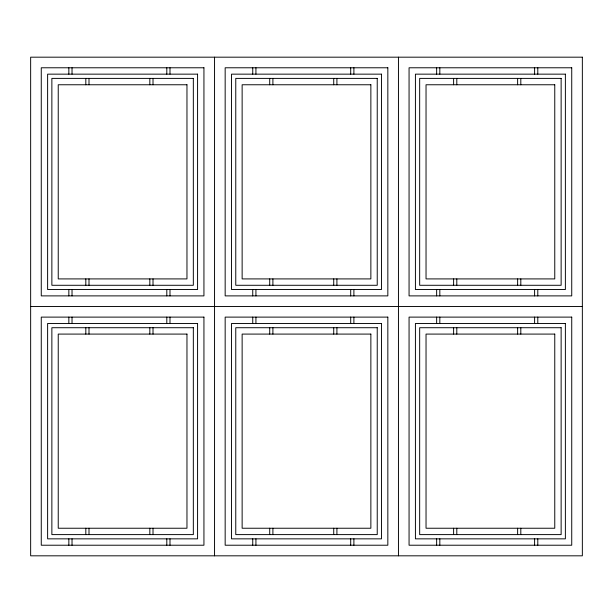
<?xml version="1.0" encoding="UTF-8"?>
<svg xmlns="http://www.w3.org/2000/svg" width="613" height="613" viewBox="0 0 613 613"><rect width="100%" height="100%" fill="white"/><g stroke="black" fill="none" stroke-linecap="round" stroke-linejoin="round"><path stroke-width="0.92" d="M30.65 306.5L582.35 306.5M537.793 67.782L537.793 74.15M537.793 289.528L537.793 295.887M537.793 317.113L537.793 323.472M537.793 538.85L537.793 545.218M534.605 67.782L534.605 74.15M534.605 289.528L534.605 295.887M534.605 317.113L534.605 323.472M534.605 538.85L534.605 545.218M520.812 78.395L520.812 84.763M520.812 278.915L520.812 285.283M520.812 327.717L520.812 334.085M520.812 528.237L520.812 534.605M517.633 78.395L517.633 84.763M517.633 278.915L517.633 285.283M517.633 327.717L517.633 334.085M517.633 528.237L517.633 534.605M456.8 78.395L456.8 84.763M456.8 278.915L456.8 285.283M456.8 327.717L456.8 334.085M456.8 528.237L456.8 534.605M453.62 78.395L453.62 84.763M453.62 278.915L453.62 285.283M453.62 327.717L453.62 334.085M453.62 528.237L453.62 534.605M439.827 67.782L439.827 74.15M439.827 289.528L439.827 295.887M439.827 317.113L439.827 323.472M439.827 538.85L439.827 545.218M436.648 67.782L436.648 74.15M436.648 289.528L436.648 295.887M436.648 317.113L436.648 323.472M436.648 538.85L436.648 545.218M398.45 57.178L398.45 555.822M353.893 67.782L353.893 74.15M353.893 289.528L353.893 295.887M353.893 317.113L353.893 323.472M353.893 538.85L353.893 545.218M350.705 67.782L350.705 74.15M350.705 289.528L350.705 295.887M350.705 317.113L350.705 323.472M350.705 538.85L350.705 545.218M336.912 78.395L336.912 84.763M336.912 278.915L336.912 285.283M336.912 327.717L336.912 334.085M336.912 528.237L336.912 534.605M333.733 78.395L333.733 84.763M333.733 278.915L333.733 285.283M333.733 327.717L333.733 334.085M333.733 528.237L333.733 534.605M272.9 78.395L272.9 84.763M272.9 278.915L272.9 285.283M272.9 327.717L272.9 334.085M272.9 528.237L272.9 534.605M269.72 78.395L269.72 84.763M269.72 278.915L269.72 285.283M269.72 327.717L269.72 334.085M269.72 528.237L269.72 534.605M255.928 67.782L255.928 74.15M255.928 289.528L255.928 295.887M255.928 317.113L255.928 323.472M255.928 538.85L255.928 545.218M252.748 67.782L252.748 74.15M252.748 289.528L252.748 295.887M252.748 317.113L252.748 323.472M252.748 538.85L252.748 545.218M214.55 57.178L214.55 555.822M169.993 67.782L169.993 74.15M169.993 289.528L169.993 295.887M169.993 317.113L169.993 323.472M169.993 538.85L169.993 545.218M166.805 67.782L166.805 74.15M166.805 289.528L166.805 295.887M166.805 317.113L166.805 323.472M166.805 538.85L166.805 545.218M153.012 78.395L153.012 84.763M153.012 278.915L153.012 285.283M153.012 327.717L153.012 334.085M153.012 528.237L153.012 534.605M149.833 78.395L149.833 84.763M149.833 278.915L149.833 285.283M149.833 327.717L149.833 334.085M149.833 528.237L149.833 534.605M89 78.395L89 84.763M89 278.915L89 285.283M89 327.717L89 334.085M89 528.237L89 534.605M85.82 78.395L85.82 84.763M85.82 278.915L85.82 285.283M85.82 327.717L85.82 334.085M85.82 528.237L85.82 534.605M72.028 67.782L72.028 74.15M72.028 289.528L72.028 295.887M72.028 317.113L72.028 323.472M72.028 538.85L72.028 545.218M68.848 67.782L68.848 74.15M68.848 289.528L68.848 295.887M68.848 317.113L68.848 323.472M68.848 538.85L68.848 545.218M582.35 57.178L30.65 57.178L30.65 555.822L582.35 555.822L582.35 57.178M203.937 67.782L41.263 67.782L41.263 295.887L203.937 295.887L203.937 67.782M387.837 67.782L225.163 67.782L225.163 295.887L387.837 295.887L387.837 67.782M571.737 67.782L409.063 67.782L409.063 295.887L571.737 295.887L571.737 67.782M197.578 74.15L47.622 74.15L47.622 289.528L197.578 289.528L197.578 74.15M381.478 74.15L231.522 74.15L231.522 289.528L381.478 289.528L381.478 74.15M565.378 74.15L415.422 74.15L415.422 289.528L565.378 289.528L565.378 74.15M193.333 78.395L51.867 78.395L51.867 285.283L193.333 285.283L193.333 78.395M377.233 78.395L235.767 78.395L235.767 285.283L377.233 285.283L377.233 78.395M561.133 78.395L419.667 78.395L419.667 285.283L561.133 285.283L561.133 78.395M186.965 84.763L58.235 84.763L58.235 278.915L186.965 278.915L186.965 84.763M370.865 84.763L242.135 84.763L242.135 278.915L370.865 278.915L370.865 84.763M554.765 84.763L426.035 84.763L426.035 278.915L554.765 278.915L554.765 84.763M203.937 317.113L41.263 317.113L41.263 545.218L203.937 545.218L203.937 317.113M387.837 317.113L225.163 317.113L225.163 545.218L387.837 545.218L387.837 317.113M571.737 317.113L409.063 317.113L409.063 545.218L571.737 545.218L571.737 317.113M197.578 323.472L47.622 323.472L47.622 538.85L197.578 538.85L197.578 323.472M381.478 323.472L231.522 323.472L231.522 538.85L381.478 538.85L381.478 323.472M565.378 323.472L415.422 323.472L415.422 538.85L565.378 538.85L565.378 323.472M193.333 327.717L51.867 327.717L51.867 534.605L193.333 534.605L193.333 327.717M377.233 327.717L235.767 327.717L235.767 534.605L377.233 534.605L377.233 327.717M561.133 327.717L419.667 327.717L419.667 534.605L561.133 534.605L561.133 327.717M186.965 334.085L58.235 334.085L58.235 528.237L186.965 528.237L186.965 334.085M370.865 334.085L242.135 334.085L242.135 528.237L370.865 528.237L370.865 334.085M554.765 334.085L426.035 334.085L426.035 528.237L554.765 528.237L554.765 334.085"/></g></svg>
